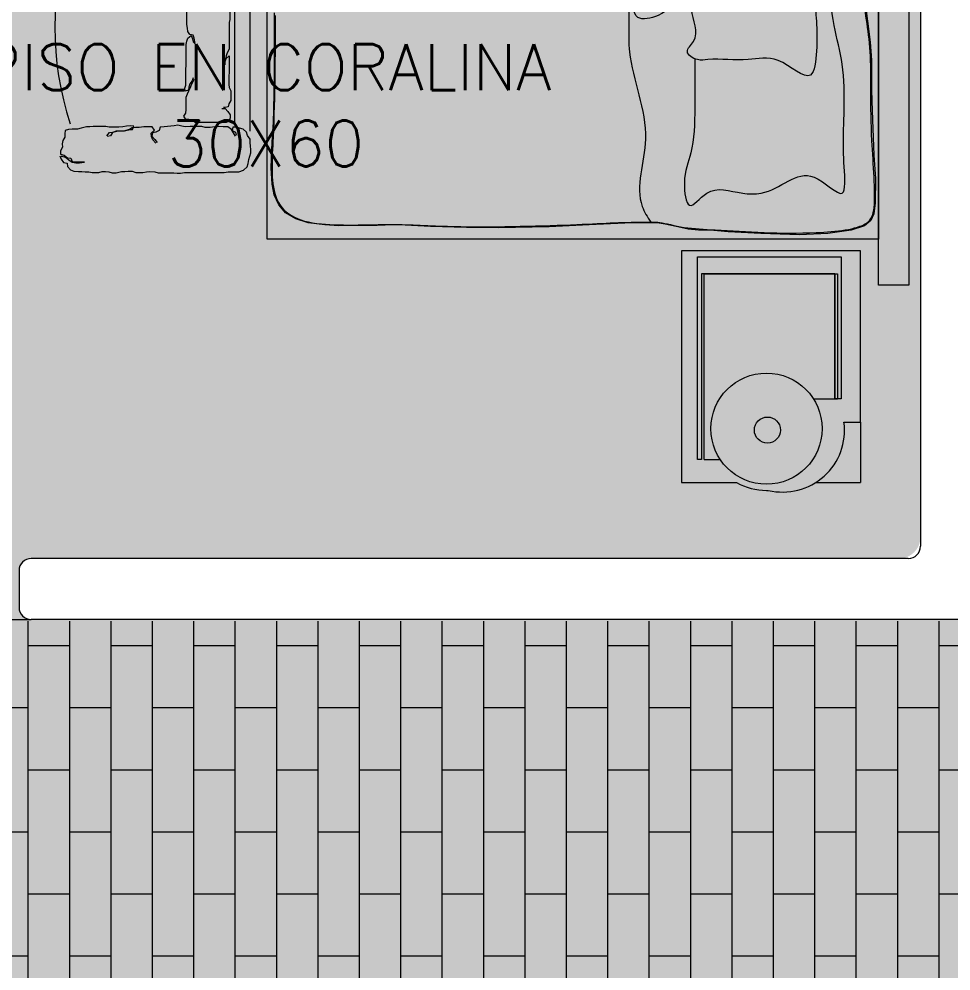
# Model space of a CAD drawing. Header units: metres. Extents: x 113 to 2416, y -346 to 476.
# Drawn here: x 137.817 to 140.867, y -150.258 to -147.143 of the extents above; entities that cross this region are included whole.
import ezdxf

# ---------------------------------------------------------------- set-up
doc = ezdxf.new("R2010")
doc.units = ezdxf.units.M
doc.linetypes.add('0', pattern=[0])
doc.layers.get('0').update_dxf_attribs({"color": 250, "linetype": '0', "lineweight": 20})
for name, color, linetype, lineweight in [('A-WALL', 250, 'Continuous', 20), ('baños', 140, 'Continuous', 0), ('MOBILIARIOS', 252, 'Continuous', 0), ('piso', 253, 'Continuous', 0), ('SE-3', 253, 'Continuous', 5), ('textos', 7, 'Continuous', 0)]:
    doc.layers.add(name, color=color, linetype=linetype, lineweight=lineweight)
doc.layers.add('hatch piso', color=253, linetype='Continuous', lineweight=0, transparency=0.7)
doc.styles.get("Standard").update_dxf_attribs({"font": 'arial.ttf', "height": 0.1875})

# ---------------------------------------------------------------- blocks, each defined once
blk = doc.blocks.new('PL BASE 1N NASAS 09')
at = {"layer": 'A-WALL'}
for p, q in [((-101.0310488992456, -35.48971880325286), (-101.0310488992456, -39.50971880325277)), ((-101.0710488992456, -39.54971880325277), (-103.9410489284456, -39.54971880325283)), ((-103.9810489284456, -39.58971880325283), (-103.9810489284456, -39.70971880325282)), ((-100.1210712337409, -39.7497188032527), (-103.9410489284456, -39.74971880325282))]:
    blk.add_line(p, q, dxfattribs=at)
for centre, start, end in [((-101.0710488992456, -39.50971880325277), 270.0000000000011, 0), ((-103.9410489284456, -39.58971880325283), 90.00000000000114, 180), ((-103.9410489284456, -39.70971880325282), 180, 270.0000000000017)]:
    blk.add_arc(centre, 0.04, start, end, dxfattribs=at)
at = {"layer": 'piso'}
blk.add_line((-104.9710489284453, -39.74971880325283), (-103.9410489284456, -39.74971880325282), dxfattribs=at)
blk = doc.blocks.new('A$Ca3ef8f56')
at = {"layer": 'MOBILIARIOS'}
for p, q in [((0.003195403097095095, 0.1527033372694859), (0.003195403097322469, 1.451924246139242)), ((0.05319540309727699, 0.1693901862818166), (0.05319540309727699, 1.42835933106835))]:
    blk.add_line(p, q, dxfattribs=at)
for points in [[(0.6248771440950236, 1.532406710350187), (0.6212087240223241, 1.543400731105066), (0.6126485956714873, 1.554394632366893), (0.6016430946962714, 1.555616243334953), (0.6004202880052958, 1.56661014459678), (0.5906373529634834, 1.577604165351659), (0.5796318519882675, 1.582490370245068), (0.5637348834920317, 1.583711861720076), (0.5527291417594711, 1.583711861720076), (0.5417234000269104, 1.584933472688135), (0.5307178990516945, 1.584933472688135), (0.5197121573189065, 1.586154964163143), (0.49770091461113, 1.586154964163143), (0.4866954136359141, 1.583711861720076), (0.4756896719031261, 1.583711861720076), (0.4646841709279101, 1.584933472688135), (0.4536784291953495, 1.587376575138478), (0.4402270740808376, 1.587376575138478), (0.4231072988938536, 1.583711861720076), (0.4121015571612929, 1.583711861720076), (0.401096056186077, 1.582490370245068), (0.3888675077625408, 1.582490370245068), (0.3766389593390045, 1.586154964163143), (0.3534049099402523, 1.586154964163143), (0.3411766022740608, 1.584933472688135), (0.3301708605415001, 1.583711861720076), (0.3142738920452643, 1.584933472688135), (0.3032681503127037, 1.587376575138478), (0.2519085839941795, 1.587376575138478), (0.2409030830189636, 1.588598066613486), (0.2298973412864029, 1.588598066613486), (0.2176687928628667, 1.586154964163143), (0.08682414330627353, 1.586154964163143), (0.07459559488273726, 1.584933472688135), (0.03913299706067619, 1.584933472688135), (0.02445883525518866, 1.578825656826666), (0.01223052758922449, 1.567831755564839), (0.008561866759180248, 1.55683773480996), (0.00611625337745636, 1.544622222580074), (0.003670399238160371, 1.533628321318247), (1.979165688226203e-06, 1.522634300563368), (1.979165688226203e-06, 1.511640399301541), (0.001224785856436483, 1.500646378546662), (0.002447592547412114, 1.488430866316776), (0.002447592547412114, 1.477436965054949), (0.01100748014090414, 1.465221452825062), (0.01467614097094838, 1.454227432070184), (0.02568188270350902, 1.444455022283364), (0.03668738367872493, 1.442011919840297), (0.04769312541151294, 1.438347325914947), (0.05869862638672885, 1.438347325914947), (0.06114423976845274, 1.449341227176774), (0.05013873879323683, 1.454227432070184), (0.04769312541151294, 1.463999841857003)], [(0.4707984451396783, 1.46644294430007), (0.4622383167888415, 1.455449043038243), (0.4512328158136256, 1.454227432070184), (0.4341127998690695, 1.450562838144833), (0.4231072988938536, 1.450562838144833), (0.4108787504703173, 1.449341227176774), (0.3998732494951014, 1.445676633258699), (0.3876447010715651, 1.445676633258699), (0.3827532335507726, 1.434682612496545), (0.3949817819743089, 1.433461121021537), (0.4072103303978452, 1.434682612496545), (0.4194386380638093, 1.437125714946887), (0.4316671864873456, 1.438347325914947), (0.4634613642371619, 1.438347325914947), (0.4744668652123778, 1.43590422347188), (0.5160437372464344, 1.43590422347188), (0.5270492382216503, 1.437125714946887), (0.5380549799542109, 1.437125714946887), (0.555174755141195, 1.442011919840297), (0.5674033035647312, 1.444455022283364), (0.5845230787517153, 1.444455022283364), (0.5967516271752515, 1.445676633258699), (0.6077573689080396, 1.449341227176774), (0.6089801755987878, 1.460335247931653), (0.6089801755987878, 1.47132914919348), (0.6150944498105559, 1.482323169948359), (0.6175400631922798, 1.493317071210186), (0.6163172565015316, 1.504311091965064), (0.6224315307132997, 1.515304993226891), (0.6224315307132997, 1.52629901398177), (0.6114257889805117, 1.529963607899845), (0.6004202880052958, 1.538514526211657), (0.5894145462727352, 1.539736017686664), (0.5845230787517153, 1.550730038441543), (0.5735175777764994, 1.55195152991655), (0.544169254165979, 1.55195152991655)], [(0.544169254165979, 1.554394632366893), (0.5612890293529631, 1.555616243334953), (0.5722947710855237, 1.555616243334953), (0.5845230787517153, 1.554394632366893), (0.5955288204845033, 1.545843833548133), (0.6065345622170639, 1.537292915243597), (0.6175400631922798, 1.534849812793254), (0.6212087240223241, 1.534849812793254)], [(0.05013873879323683, 1.467664555268129), (0.05625301300500496, 1.45667053451325), (0.06359009390752135, 1.445676633258699), (0.07581864233105762, 1.437125714946887), (0.09049280413631777, 1.437125714946887), (0.1063897726325536, 1.43590422347188), (0.1173952736077695, 1.437125714946887), (0.13329248286135, 1.439568817389954), (0.1491894513573584, 1.439568817389954), (0.1601949523325743, 1.43590422347188), (0.1981034042941587, 1.43590422347188), (0.2152231794811428, 1.437125714946887), (0.2262286804563587, 1.434682612496545), (0.238457228879895, 1.432239510053478), (0.2506857773034312, 1.433461121021537), (0.2616912782786471, 1.434682612496545), (0.2726970200112078, 1.43590422347188), (0.2837025209864237, 1.437125714946887), (0.2971538761009356, 1.438347325914947), (0.2995997302400042, 1.449341227176774), (0.3106052312152201, 1.454227432070184), (0.3216109729480081, 1.45667053451325), (0.324056586329732, 1.467664555268129), (0.3142738920452643, 1.478658456529956), (0.306936811142748, 1.488430866316776)], [(0.3106052312152201, 1.490873968759843), (0.3203881662570325, 1.479880067505292), (0.3252793930204803, 1.468886046743137), (0.3265021997114559, 1.457892145488586), (0.31549669873624, 1.448119735701766), (0.3228337796387564, 1.437125714946887), (0.3497364898675528, 1.437125714946887), (0.3656334583637886, 1.439568817389954), (0.3778620067873248, 1.439568817389954), (0.3888675077625408, 1.44079042836529), (0.3998732494951014, 1.448119735701766), (0.4133246046093859, 1.451784329619841), (0.4402270740808376, 1.451784329619841), (0.4524556225043739, 1.455449043038243), (0.4597927034071176, 1.46644294430007), (0.4695753976913579, 1.468886046743137)], [(0.09463840531969936, 1.37715253886563), (0.08440164263237193, 1.37715253886563), (0.07587112743811986, 1.387378437219013), (0.06734061224386778, 1.397604216072068), (0.06734061224386778, 1.407830114425451), (0.0707528664731285, 1.418055893285782), (0.08098962916045593, 1.42316878271231), (0.1821729610828129, 1.42316878271231), (0.1924097237703677, 1.414647260498896), (0.2026462457003504, 1.412943003851979), (0.2128830083876778, 1.412943003851979), (0.2197075168459719, 1.402717224998923), (0.2128830083876778, 1.392491326645541), (0.2111770016517198, 1.38056117164524), (0.2111770016517198, 1.339657817225088), (0.2077647474226865, 1.329432038364757), (0.2026462457003504, 1.319206140011374), (0.197527984735359, 1.308980361158319), (0.1941157305060983, 1.298754582297988), (0.188997469541107, 1.288528683944605), (0.1855852153120736, 1.281711418378109)], [(0.08440164263237193, 1.233990917884512), (0.08440164263237193, 1.223765019531129), (0.08098962916045593, 1.213539240670798), (0.0707528664731285, 1.205017718457384), (0.0707528664731285, 1.257851227877836), (0.0724588732090865, 1.271485639517778), (0.0724588732090865, 1.298754582297988), (0.0707528664731285, 1.308980361158319), (0.06563460550813716, 1.319206140011374), (0.06563460550813716, 1.351587972225389), (0.0724588732090865, 1.361813870578771), (0.07416512070216186, 1.372039649431827), (0.08440164263237193, 1.373744025571796), (0.08952014435470801, 1.373744025571796)], [(0.188997469541107, 1.276598528951581), (0.1924097237703677, 1.286824427304964), (0.1992342322284344, 1.297050206158019), (0.2026462457003504, 1.307276104511402), (0.2043524931936531, 1.317501883371733), (0.2145892558809805, 1.320910516158619), (0.2162952626169385, 1.310684617805236), (0.2128830083876778, 1.300458838944905), (0.2128830083876778, 1.247625329524453), (0.2111770016517198, 1.237399550671398), (0.2111770016517198, 1.167522996824118), (0.2094707541586445, 1.157297098470735), (0.2060584999293837, 1.147071319610404), (0.195821977999401, 1.13854979739699), (0.190703476277065, 1.148775576257322), (0.188997469541107, 1.159001474610704), (0.1821729610828129, 1.165818740177201)], [(0.09293239858374136, 0.9902751674962929), (0.08781389686140528, 1.000501065849676), (0.07757737493142258, 1.003909698636562), (0.0707528664731285, 1.014135477489617), (0.0707528664731285, 1.024361256349948), (0.06904661897982578, 1.034587154703331), (0.06904661897982578, 1.085716287983814), (0.0707528664731285, 1.095942186337197), (0.0707528664731285, 1.182861784604029), (0.07757737493142258, 1.194791820104001), (0.08098962916045593, 1.205017718457384), (0.08269563589641393, 1.215243497317715), (0.08610789012544728, 1.227173652318015), (0.08610789012544728, 1.228878028457984)], [(0.1821729610828129, 1.164114364037232), (0.1855852153120736, 1.147071319610404), (0.188997469541107, 1.136845540757349), (0.1992342322284344, 1.13514116461738), (0.2060584999293837, 1.124915385757049), (0.2077647474226865, 1.114689487403666), (0.2094707541586445, 1.102759332410642), (0.2094707541586445, 1.049925942483242), (0.2077647474226865, 1.039700044129859), (0.2094707541586445, 1.029474265276804), (0.2094707541586445, 1.005613955276203), (0.2077647474226865, 0.9953880569228204), (0.2043524931936531, 0.9851622780697653), (0.2043524931936531, 0.9749364992094343), (0.1941157305060983, 0.9698234902898548), (0.1838789678187709, 0.9698234902898548), (0.1821729610828129, 0.9664148575029685), (0.2026462457003504, 0.9664148575029685), (0.2111770016517198, 0.9561890786426375), (0.2111770016517198, 0.8965384231560165), (0.2128830083876778, 0.8863125248026336), (0.2145892558809805, 0.8760867459423025), (0.2128830083876778, 0.9658608475874644), (0.2111770016517198, 0.9556350687344093), (0.2111770016517198, 0.9351833915206953), (0.2060584999293837, 0.9249574931673124), (0.195821977999401, 0.9147317143142573), (0.1872912220478042, 0.9079144487404847)], [(0.09463840531969936, 0.8760867459423025), (0.08610789012544728, 0.9658608475874644), (0.08098962916045593, 0.9556350687344093), (0.07928338166715321, 0.9454091703810263), (0.06904661897982578, 0.9402962809544988), (0.06734061224386778, 0.9505221793078817), (0.06904661897982578, 0.9607479581609368), (0.0707528664731285, 0.8726781131626922), (0.0707528664731285, 0.8829038920157473), (0.06904661897982578, 0.8965384231560165), (0.06734061224386778, 0.9084685781490407), (0.06734061224386778, 0.9493718130761408), (0.0707528664731285, 0.961301968076441), (0.0707528664731285, 0.981753645282879), (0.06904661897982578, 0.991979543636262), (0.07416512070216186, 1.002205322496593), (0.08440164263237193, 1.000501065849676), (0.08781389686140528, 0.9902751674962929), (0.08952014435470801, 0.9868665347166825)], [(0.2111770016517198, 0.8448551604669774), (0.2111770016517198, 0.8346293816066463), (0.2043524931936531, 0.8244034832532634), (0.1941157305060983, 0.8158819610471255), (0.08269563589641393, 0.8158819610471255), (0.07587112743811986, 0.8295163726870669), (0.06734061224386778, 0.8397422710404499), (0.06563460550813716, 0.8499680498935049), (0.06563460550813716, 0.8601939482468879), (0.06734061224386778, 0.8704197271072189), (0.06734061224386778, 0.8806456254606019), (0.0707528664731285, 0.890871404313657), (0.0724588732090865, 0.9079144487404847), (0.06904661897982578, 0.9181403470938676), (0.06904661897982578, 0.9385920243075816), (0.08098962916045593, 0.9402962809544988), (0.08269563589641393, 0.9590437015140196), (0.08952014435470801, 0.8692694803758059), (0.09975690704203544, 0.8709737370154471), (0.09805065954873271, 0.8743823698023334)], [(0.1872912220478042, 0.9028015593139571), (0.195821977999401, 0.9130274576673401), (0.2060584999293837, 0.9147317143142573), (0.2111770016517198, 0.9045058159608743), (0.2111770016517198, 0.851672426033474), (0.2094707541586445, 0.8414465276800911), (0.2060584999293837, 0.831220748827036), (0.195821977999401, 0.8244034832532634)], [(0.09463840531969936, 0.7399965342920041), (0.08440164263237193, 0.7399965342920041), (0.07587112743811986, 0.750222432645387), (0.06734061224386778, 0.7604482115057181), (0.06734061224386778, 0.770674109859101), (0.0707528664731285, 0.7808998887194321), (0.08098962916045593, 0.7860127781459596), (0.1821729610828129, 0.7860127781459596), (0.1924097237703677, 0.7774912559325458), (0.2026462457003504, 0.7757869992856286), (0.2128830083876778, 0.7757869992856286), (0.2197075168459719, 0.7655612204325735), (0.2128830083876778, 0.7553353220791905), (0.2111770016517198, 0.7434051670788904), (0.2111770016517198, 0.7025018126587383), (0.2077647474226865, 0.6922760337984073), (0.2026462457003504, 0.6820501354450244), (0.197527984735359, 0.6718243565919693), (0.1941157305060983, 0.6615985777316382), (0.188997469541107, 0.6513726793782553), (0.1855852153120736, 0.6445554138117586)], [(0.08440164263237193, 0.5968349133181619), (0.08440164263237193, 0.5866090149647789), (0.08098962916045593, 0.5763832361044479), (0.0707528664731285, 0.567861713891034), (0.0707528664731285, 0.6206952233114862), (0.0724588732090865, 0.6343296349514276), (0.0724588732090865, 0.6615985777316382), (0.0707528664731285, 0.6718243565919693), (0.06563460550813716, 0.6820501354450244), (0.06563460550813716, 0.7144319676590385), (0.0724588732090865, 0.7246578660124214), (0.07416512070216186, 0.7348836448654765), (0.08440164263237193, 0.7365880210054456), (0.08952014435470801, 0.7365880210054456)], [(0.09293239858374136, 0.4531191629284876), (0.08781389686140528, 0.4633450612818706), (0.07757737493142258, 0.4667536940687569), (0.0707528664731285, 0.4769794729290879), (0.0707528664731285, 0.487205251782143), (0.06904661897982578, 0.497431150135526), (0.06904661897982578, 0.548560283416009), (0.0707528664731285, 0.558786181769392), (0.0707528664731285, 0.6457057800362236), (0.07757737493142258, 0.6576358155434718), (0.08098962916045593, 0.567861713891034), (0.08269563589641393, 0.5780874927513651), (0.08610789012544728, 0.5900176477516652), (0.08610789012544728, 0.5917220238916343)], [(0.188997469541107, 0.6394425243852311), (0.1924097237703677, 0.649668422738614), (0.1992342322284344, 0.6598942015916691), (0.2026462457003504, 0.6701200999450521), (0.2043524931936531, 0.6803458788053831), (0.2145892558809805, 0.6837545115849935), (0.2162952626169385, 0.6735286132316105), (0.2128830083876778, 0.6633028343785554), (0.2128830083876778, 0.6104693249581032), (0.2111770016517198, 0.6002435461050482), (0.2111770016517198, 0.6303669922563131), (0.2094707541586445, 0.6201410939029302), (0.2060584999293837, 0.6099153150498751), (0.195821977999401, 0.6013937928364612), (0.190703476277065, 0.6116195716895163), (0.188997469541107, 0.6218454700428993), (0.1821729610828129, 0.6286627356166719)], [(0.1821729610828129, 0.6269583594694268), (0.1855852153120736, 0.6099153150498751), (0.188997469541107, 0.599689536189544), (0.1992342322284344, 0.5979851600495749), (0.2060584999293837, 0.5877593811892439), (0.2077647474226865, 0.5775334828358609), (0.2094707541586445, 0.5656033278428367), (0.2094707541586445, 0.5127699379154365), (0.2077647474226865, 0.5025440395620535), (0.2094707541586445, 0.4923182607089984), (0.2094707541586445, 0.4684579507156741), (0.2077647474226865, 0.4582320523622911), (0.2043524931936531, 0.4480062735019601), (0.2043524931936531, 0.437780494648905), (0.1941157305060983, 0.4326674857220496), (0.1838789678187709, 0.4326674857220496), (0.1821729610828129, 0.4292588529351633), (0.2026462457003504, 0.4292588529351633), (0.2111770016517198, 0.4190330740821082), (0.2111770016517198, 0.3593824185882113), (0.2128830083876778, 0.3491565202348283), (0.2145892558809805, 0.3389307413744973), (0.2128830083876778, 0.3287048430211144), (0.2111770016517198, 0.3184790641680593), (0.2111770016517198, 0.2980273869543453), (0.2060584999293837, 0.2878014886009623), (0.195821977999401, 0.2775757097479072), (0.1872912220478042, 0.2707584441741346)], [(0.09463840531969936, 0.3389307413744973), (0.08610789012544728, 0.3287048430211144), (0.08098962916045593, 0.3184790641680593), (0.07928338166715321, 0.3082531658146763), (0.06904661897982578, 0.3031402763808728), (0.06734061224386778, 0.3133661747415317), (0.06904661897982578, 0.3235919535945868), (0.0707528664731285, 0.335522108594887), (0.0707528664731285, 0.345747887447942), (0.06904661897982578, 0.3593824185882113), (0.06734061224386778, 0.3713125735885114), (0.06734061224386778, 0.4122158085083356), (0.0707528664731285, 0.4241459635086358), (0.0707528664731285, 0.4445976407150738), (0.06904661897982578, 0.4548235390684567), (0.07416512070216186, 0.4650493179287878), (0.08440164263237193, 0.4633450612818706), (0.08781389686140528, 0.4531191629284876), (0.08952014435470801, 0.4497105301488773)], [(0.2111770016517198, 0.1925851407140726), (0.2111770016517198, 0.1823593618537416), (0.2043524931936531, 0.1721334635003586), (0.1941157305060983, 0.1636119412869448), (0.08269563589641393, 0.1636119412869448), (0.07587112743811986, 0.1772463529341621), (0.06734061224386778, 0.1874722512875451), (0.06563460550813716, 0.1976980301406002), (0.06563460550813716, 0.2230379436805379), (0.06734061224386778, 0.2332637225408689), (0.06734061224386778, 0.2434896208942519), (0.0707528664731285, 0.2537153997473069), (0.0724588732090865, 0.2707584441741346), (0.06904661897982578, 0.2809843425275176), (0.06904661897982578, 0.3014360197412316), (0.08098962916045593, 0.3031402763808728), (0.08269563589641393, 0.3218876969476696), (0.08952014435470801, 0.3321134758080007), (0.09975690704203544, 0.3338177324549179), (0.09805065954873271, 0.3372263652345282)], [(0.1872912220478042, 0.2656455547476071), (0.195821977999401, 0.27587145310099), (0.2060584999293837, 0.2775757097479072), (0.2111770016517198, 0.2673498113945243), (0.2111770016517198, 0.1994024062805693), (0.2094707541586445, 0.1891765079271863), (0.2060584999293837, 0.1789507290741312), (0.195821977999401, 0.1721334635003586)], [(0.05013873879323683, 0.1209347833646461), (0.05625301300500496, 0.131928804119525), (0.06359009390752135, 0.142922705374076), (0.07581864233105762, 0.151473623685888), (0.09049280413631777, 0.151473623685888), (0.1063897726325536, 0.1526951151608955), (0.1173952736077695, 0.151473623685888), (0.13329248286135, 0.1490305212428211), (0.1491894513573584, 0.1490305212428211), (0.1601949523325743, 0.1526951151608955), (0.1981034042941587, 0.1526951151608955), (0.2152231794811428, 0.151473623685888), (0.2262286804563587, 0.1539167261362309), (0.238457228879895, 0.1563598285792978), (0.2506857773034312, 0.1551382176112384), (0.2616912782786471, 0.1539167261362309), (0.2726970200112078, 0.1526951151608955), (0.2837025209864237, 0.151473623685888), (0.2971538761009356, 0.1502520127178286), (0.2995997302400042, 0.1392581114560016), (0.3106052312152201, 0.1343719065625919), (0.3216109729480081, 0.131928804119525), (0.324056586329732, 0.1209347833646461), (0.3142738920452643, 0.1099408821028192), (0.306936811142748, 0.1001684723159997)], [(0.6248771440950236, 0.05619262828258798), (0.6212087240223241, 0.0451986075277091), (0.6126485956714873, 0.03420470626588212), (0.6016430946962714, 0.03298309529782273), (0.6004202880052958, 0.02198919403599575), (0.5906373529634834, 0.01099517328111688), (0.5796318519882675, 0.006108968387707137), (0.5637348834920317, 0.00488747691269964), (0.5527291417594711, 0.00488747691269964), (0.5417234000269104, 0.003665865944640245), (0.5307178990516945, 0.003665865944640245), (0.5197121573189065, 0.002444374469632749), (0.49770091461113, 0.002444374469632749), (0.4866954136359141, 0.00488747691269964), (0.4756896719031261, 0.00488747691269964), (0.4646841709279101, 0.003665865944640245), (0.4536784291953495, 0.001222763494297396), (0.4402270740808376, 0.001222763494297396), (0.4231072988938536, 0.00488747691269964), (0.4121015571612929, 0.00488747691269964), (0.401096056186077, 0.006108968387707137), (0.3888675077625408, 0.006108968387707137), (0.3766389593390045, 0.002444374469632749), (0.3534049099402523, 0.002444374469632749), (0.3411766022740608, 0.003665865944640245), (0.3301708605415001, 0.00488747691269964), (0.3142738920452643, 0.003665865944640245), (0.3032681503127037, 0.001222763494297396), (0.2519085839941795, 0.001222763494297396), (0.2409030830189636, 1.272019289899617e-06), (0.2298973412864029, 1.272019289899617e-06), (0.2176687928628667, 0.002444374469632749), (0.08682414330627353, 0.002444374469632749), (0.07459559488273726, 0.003665865944640245), (0.03913299706067619, 0.003665865944640245), (0.02445883525518866, 0.00977368180610938), (0.01223052758922449, 0.02076758306793636), (0.008561866759180248, 0.03176160382281523), (0.00611625337745636, 0.0439771160527016), (0.003670399238160371, 0.05497101731452858), (1.979165688226203e-06, 0.06596503806940746), (1.979165688226203e-06, 0.07695893933123443), (0.001224785856436483, 0.08795296008611331), (0.002447592547412114, 0.1001684723159997), (0.002447592547412114, 0.1111623735778267), (0.01100748014090414, 0.123377885807713), (0.01467614097094838, 0.1343719065625919), (0.02568188270350902, 0.1441443163494114), (0.03668738367872493, 0.1465874187924783), (0.04769312541151294, 0.1502520127178286), (0.05869862638672885, 0.1502520127178286), (0.06114423976845274, 0.1392581114560016), (0.05013873879323683, 0.1343719065625919), (0.04769312541151294, 0.1245994967757724)], [(0.3106052312152201, 0.09772536987293279), (0.3203881662570325, 0.1087192711274838), (0.3252793930204803, 0.1197132918896386), (0.3265021997114559, 0.1307071931441897), (0.31549669873624, 0.1404796029310091), (0.3228337796387564, 0.151473623685888), (0.3497364898675528, 0.151473623685888), (0.3656334583637886, 0.1490305212428211), (0.3778620067873248, 0.1490305212428211), (0.3888675077625408, 0.1478089102674858), (0.3998732494951014, 0.1404796029310091), (0.4133246046093859, 0.1368150090129348), (0.4402270740808376, 0.1368150090129348), (0.4524556225043739, 0.1331502955945325), (0.4597927034071176, 0.1221563943327055), (0.4695753976913579, 0.1197132918896386)], [(0.4707984451396783, 0.1221563943327055), (0.4622383167888415, 0.1331502955945325), (0.4512328158136256, 0.1343719065625919), (0.4341127998690695, 0.1380365004879422), (0.4231072988938536, 0.1380365004879422), (0.4108787504703173, 0.1392581114560016), (0.3998732494951014, 0.142922705374076), (0.3876447010715651, 0.142922705374076), (0.3827532335507726, 0.1539167261362309), (0.3949817819743089, 0.1551382176112384), (0.4072103303978452, 0.1539167261362309), (0.4194386380638093, 0.151473623685888), (0.4316671864873456, 0.1502520127178286), (0.4634613642371619, 0.1502520127178286), (0.4744668652123778, 0.1526951151608955), (0.5160437372464344, 0.1526951151608955), (0.5270492382216503, 0.151473623685888), (0.5380549799542109, 0.151473623685888), (0.555174755141195, 0.1465874187924783), (0.5674033035647312, 0.1441443163494114), (0.5845230787517153, 0.1441443163494114), (0.5967516271752515, 0.142922705374076), (0.6077573689080396, 0.1392581114560016), (0.6089801755987878, 0.1282640907011228), (0.6089801755987878, 0.1172701894392958), (0.6150944498105559, 0.1062761686844169), (0.6175400631922798, 0.09528226742258994), (0.6163172565015316, 0.08428824666771106), (0.6224315307132997, 0.07329434540588409), (0.6224315307132997, 0.06230032465100521), (0.6114257889805117, 0.05863573073293082), (0.6004202880052958, 0.05008481242111884), (0.5894145462727352, 0.04886332094611134), (0.5845230787517153, 0.03786930019123247), (0.5735175777764994, 0.03664780871622497), (0.544169254165979, 0.03664780871622497)], [(0.544169254165979, 0.03420470626588212), (0.5612890293529631, 0.03298309529782273), (0.5722947710855237, 0.03298309529782273), (0.5845230787517153, 0.03420470626588212), (0.5955288204845033, 0.04275550508464221), (0.6065345622170639, 0.05130642338917824), (0.6175400631922798, 0.05374952583952108), (0.6212087240223241, 0.05374952583952108)]]:
    blk.add_lwpolyline(points, dxfattribs=at)
for centre in [(-0.3845845623553146, 1.110699940625636), (-0.3845845623553146, 0.4778993980071391)]:
    blk.add_arc(centre, 1.026091316848396, 342.0398837505684, 17.96011624943164, dxfattribs=at)
blk = doc.blocks.new('A$C11dadbfd')
at = {"layer": 'MOBILIARIOS'}
for p in [(1.941715783839186, 0.2292046298649097), (1.795068755989291, 0.03113368637747271)]:
    blk.add_line(p, (1.941715783839186, 0.03113368637747271), dxfattribs=at)
for points in [[(2.099997163476246, 0.6773800744260257), (1.999997163476223, 0.6773800744260257), (1.999997163476223, 2.97738007442598), (2.099997163476246, 2.97738007442598)], [(1.999997163476223, 0.8273800744260029), (-2.836523776750255e-06, 0.8273800744260029), (-2.836523776750255e-06, 2.827380074426003), (1.999997163476223, 2.827380074426003)], [(1.857518700393598, 0.3042046298649552), (1.857518700393598, 0.7142761505920703), (1.421154523509017, 0.7142761505920703), (1.421154523509017, 0.1061336863775182), (1.407518700393553, 0.1061336863775182), (1.407518700393553, 0.7699495075906384), (1.857518700393598, 0.7699495075906384), (1.878514117775808, 0.7699495075906384), (1.878514117775808, 0.3053745588497918), (1.857518700393598, 0.3053745588497918), (1.857518700393598, 0.7142761505920703)]]:
    blk.add_lwpolyline(points, close=True, dxfattribs=at)
for points in [[(1.953073848372469, 1.628994598236829), (1.964468197252472, 1.540610002599919), (1.973030473688993, 1.472763258621796), (1.977778260207458, 1.413840194863042), (1.977778260207458, 1.317851043341363), (1.978728495040627, 1.279838059396695), (1.980627270883701, 1.218064511616035), (1.985375057401313, 1.103068868122023), (1.991071384930592, 1.026089473731531), (1.989087917925758, 0.9459428748728556), (1.985290366240463, 0.9107803749500931), (1.975794793203477, 0.8889233989550576), (1.954904871286544, 0.8708638031644682), (1.911226251610287, 0.8566113830542008), (1.834860231207472, 0.8461498128289691), (1.741804970503381, 0.842349167466466), (1.61527976274067, 0.8461498128289691), (1.508931377313502, 0.8518540460324857), (1.461160480709509, 0.8556971384651888), (1.410835298671714, 0.8575974611464403), (1.377600793042348, 0.860447945168346), (1.337721418874651, 0.8690026623937115), (1.302588137402267, 0.8766039531187744), (1.276000194134497, 0.8813580249816368), (1.170021062172339, 0.8794772932560591), (1.053939968455666, 0.874690569800407), (0.9229041094270087, 0.8680394404159983), (0.7571719753191815, 0.8642257344163227), (0.651963532926743, 0.8656362832107334), (0.6118402482138094, 0.8673080447449593), (0.5341022309941081, 0.8689830714380378), (0.4509846311906358, 0.8731755359107751), (0.4116980951541223, 0.8740114166778881), (0.35987387955646, 0.8723396551436622), (0.3113915771949678, 0.8723396551436622), (0.2344903086517434, 0.8715037743765492), (0.1880558385769291, 0.8741061062956987), (0.1337230707730441, 0.8816355635174205), (0.09359978606016739, 0.8941835705007293), (0.05932866061277764, 0.9134251539394995), (0.03759521472659344, 0.9401994597588441), (0.02254898295927887, 0.9728249309471835), (0.01586176884040924, 1.007128693989159), (0.0133549104574513, 1.060670775309291), (0.01502671398714028, 1.120070552316974), (0.01753357237015507, 1.164411414881215), (0.02006075663217644, 1.209911408978201), (0.02173256016186542, 1.253416390775328), (0.02256930883834229, 1.304447564635268), (0.02340436369161125, 1.354646122887857), (0.02424111236803128, 1.480139253358686), (0.02340436369161125, 1.567981832561088)], [(1.430351606954559, 0.1061336863775182), (1.430351606954559, 0.7142761505920703), (1.86671578383914, 0.7142761505920703), (1.86671578383914, 0.3042046298649552), (1.788069889365602, 0.3042046298649552)], [(1.430351606954559, 0.1061336863775182), (1.482895161278407, 0.1061336863775182)]]:
    blk.add_lwpolyline(points, dxfattribs=at)
blk.add_lwpolyline([(1.387518700393571, 0.7899495075906202), (1.387518700393571, 0.7892761505921158), (1.355351606954514, 0.7892761505921158), (1.355351606954514, 0.03113368637747271), (1.535698410706686, 0.03113368637747271, 0.1276948140736062), (1.633929370918509, 0.005630666614990787, 0.007082882577145533), (1.639649538095796, 0.005711701225266097, 0.5284901441234436), (1.887423814056888, 0.2292046298649097), (1.941715783839186, 0.2292046298649097), (1.941715783839186, 0.7892761505921158), (1.898514117776699, 0.7892761505921158), (1.898514117776699, 0.7899495075906202), (1.857518700393598, 0.7899495075906202)], format="xyb", close=True, dxfattribs=at)
for centre, radius in [((1.633929370918509, 0.2075621566319228), 0.1819314900169047), ((1.636906070269674, 0.2029122475233294), 0.04266141194329975)]:
    blk.add_circle(centre, radius, dxfattribs=at)
for points, knots in [([(1.253640163181103, 0.883693156428933), (1.253640163181103, 0.883693156428933), (1.253640163181103, 0.883693156428933), (1.253640163181103, 0.883693156428933), (1.255292441273582, 0.8836426464939677), (1.290157709867799, 0.883693156428933), (1.360064916955764, 0.8632530049433171), (1.531890758437726, 0.8551336351111445), (1.739022495886161, 0.8393893153400995), (1.969695528887542, 0.8632530049433171), (1.995420780713403, 0.9487250421645967), (1.969695528887542, 1.198694391826905), (1.98237402727932, 1.469848124693158), (1.929404998116183, 1.658882210397053), (1.969695528887542, 2.080398208376039), (1.951172079108233, 2.442029060072912), (1.984629542241407, 2.716535237156734), (1.969695528887542, 2.815187114787079), (1.577289132383441, 2.815187114787079), (1.390955991057751, 2.815187114787079), (1.249116012711681, 2.795357950411017), (1.235830649059608, 2.795357950411017), (1.220325182066915, 2.783502281326719), (1.150018481913435, 2.815187114787079), (1.085336435293698, 2.815187114787079), (0.9644086927762032, 2.815187114787079)], [2.895365809452833, 2.895365809452833, 2.895365809452833, 2.895365809452833, 2.896475167567581, 3.053535054920034, 3.138588007445891, 3.190251896581996, 3.293580315935915, 3.39368315210294, 3.686394424775318, 3.848283039240519, 3.942303397465387, 4.166996252122638, 4.499824392756644, 4.847406500465407, 5.433591404991118, 5.797125941466142, 6.09361335658, 6.186669111660371, 6.495546014505356, 6.666012804721912, 6.82845160720905, 7.05997283894692, 7.190876788833408, 7.299821814080406, 7.383927788051401, 7.383927788051401, 7.383927788051401, 7.383927788051401]), ([(1.508610507105345, 2.164281968990565), (1.49358591753969, 2.165216816382497), (1.399670987910213, 2.197265118347218), (1.3383193727189, 2.152145356378185), (1.181983305354947, 2.223481264552959), (1.222732470053529, 2.090495579435242), (1.157345452195727, 1.997889690319596), (1.270969442977389, 1.88181320247395), (1.171686559516274, 1.75689405359924), (1.210580182549052, 1.666010581761157), (1.185278170095728, 1.536264946083008), (1.298756357483967, 1.557914885788193), (1.375060217970372, 1.64598585988017), (1.48945923480926, 1.587114900089091), (1.648140056428304, 1.566481337227856), (1.580890376932075, 1.753339563600264), (1.588954963349693, 1.878084664736946), (1.532088982336461, 2.044166183432424), (1.616361854667161, 2.103388232082636), (1.648338193724499, 2.219729086822724), (1.571077822910183, 2.205680772645223), (1.508610507105345, 2.164281968990565)], [0.4832047920739609, 0.4832047920739609, 0.4832047920739609, 0.4832047920739609, 0.5336398764082951, 0.6861046842412798, 0.7909799753117924, 0.874215497115337, 0.9939508094445129, 1.121456416955103, 1.272937706585586, 1.391057637304999, 1.496020888319344, 1.565669635593288, 1.671480889586271, 1.841411079301668, 1.9315036318519, 2.070401640548217, 2.301906214988071, 2.4275258580699, 2.537166850271705, 2.607901283405144, 2.719001318742484, 2.719001318742484, 2.719001318742484, 2.719001318742484]), ([(1.553004334910781, 2.018929853231498), (1.573884525439894, 2.007557291378419), (1.609497936428625, 1.991333728777875), (1.67903838781632, 1.98696410118032), (1.714053325663997, 2.034928386385104), (1.811811018132175, 2.099287673959452), (1.773952114652047, 1.885822623515651), (1.785313226831192, 1.76740584595268), (1.788993118306109, 1.608650577193941), (1.804585542061432, 1.497530916335108), (1.786082258094609, 1.319560863101799), (1.673103190076347, 1.437027053678719), (1.564388661768533, 1.405725454124195), (1.472773891458132, 1.421307572140279), (1.406573051317991, 1.409753548506217), (1.359952969785866, 1.440050754865638), (1.422935382021365, 1.492575464369622), (1.38514822026707, 1.5574686828528), (1.386651723714238, 1.605047416856905), (1.387444341859236, 1.617499372761245)], [0.03257075630309283, 0.03257075630309283, 0.03257075630309283, 0.03257075630309283, 0.1077118399227512, 0.1562235940320643, 0.2352256756454843, 0.2911109532155585, 0.4512467839026335, 0.6177178275097226, 0.7704724982928759, 0.9578802825575795, 1.03696153188833, 1.155398007915017, 1.259300500941925, 1.397904807600561, 1.433880680091341, 1.478270770875345, 1.518706179620231, 1.629902617564384, 1.669516255980007, 1.669516255980007, 1.669516255980007, 1.669516255980007]), ([(1.201267464208911, 1.95976126471345), (1.18637009103378, 1.880449874389342), (1.147046661949844, 1.769044251286743), (1.192377151538267, 1.593059901709864), (1.16569778376487, 1.411378348656399), (1.275180978690855, 1.179544910256311), (1.195441767034936, 0.979971910034692), (1.243926126752115, 0.9002960708637602), (1.255292441271877, 0.883693156428933)], [0.7807458308121562, 0.7807458308121562, 0.7807458308121562, 0.7807458308121562, 1.0310466892413, 1.138144098751868, 1.338216485598598, 1.63878884509558, 1.870510250235058, 1.932727194499606, 1.932727194499606, 1.932727194499606, 1.932727194499606]), ([(1.399433340452902, 1.415086360141288), (1.399731439066159, 1.367402049274574), (1.400328860921661, 1.256610241168289), (1.396280103865763, 1.117080826623067), (1.357094149424938, 1.034112266239447), (1.374765510179259, 0.904231695057149), (1.447878194267219, 1.010835995443813), (1.528251674733099, 0.9774749129923634), (1.666201453566373, 0.9712977382025656), (1.760118680023425, 1.092837424872016), (1.89865133537478, 0.9321529552028665), (1.881759813041072, 1.122180322998929), (1.88950917516047, 1.233468554265528), (1.888230208184723, 1.395648929141089), (1.850140203448348, 1.534146098392682), (1.833984765475236, 1.67021949948753), (1.914438366450554, 1.814435210419845), (1.818890718125886, 1.804392955796459), (1.784252134467692, 1.801319723813549), (1.781772423472262, 1.801103026886267)], [0, 0, 0, 0, 0.1525986715150793, 0.3058242391128123, 0.4134979338673906, 0.4901113596505404, 0.5709496036131511, 0.6956934090983465, 0.7510841480168508, 0.9330091746938525, 1.044779701799547, 1.135217333732861, 1.336369307569065, 1.489125266278924, 1.623797865735793, 1.783332723296877, 1.909904470840052, 2.000263635852266, 2.00733300325449, 2.00733300325449, 2.00733300325449, 2.00733300325449]), ([(0.02559507883836432, 1.559161961379914), (0.02559507883921697, 1.427246228647675), (0.02559507883921697, 1.231576439305343), (0.004826260573111085, 0.9350177835116824), (0.1359855481138084, 0.8632530049433171), (0.4133625641524077, 0.8809590029316041), (0.6394912489584499, 0.8632530049433171), (1.064555520927343, 0.8758908829072993), (1.161337042606476, 0.883693156428933), (1.253664805234962, 0.883693156428933)], [0, 0, 0, 0, 0.4182947798107781, 0.6340900995773628, 0.8776607844884763, 1.085184436150009, 1.239381938576903, 1.462689229624507, 1.680419468665177, 1.680419468665177, 1.680419468665177, 1.680419468665177])]:
    blk.add_open_spline(points, degree=3, knots=knots, dxfattribs=at)
blk = doc.blocks.new('PL MUEBLES 1N NASAS 09')
at = {"layer": 'hatch piso'}
h = blk.add_hatch(dxfattribs=at)
h.set_pattern_fill('AR-BRSTD', color=256, scale=0.002, angle=-90.00000000000001)
h.set_pattern_definition([(270, (-8.745879547549919, 232.0100725299206), (0.1354836, -2.178742458197296e-17), []), (0, (-8.745879547549919, 232.0100725299206), (0.1354836, 0.2032), [0.1354836, -0.1354836])])
edge = h.paths.add_edge_path()
edge.add_line((62.33047333544064, 47.14807486002906), (63.23047333544037, 47.14807486002911))
edge.add_line((63.23047333544037, 47.14807486002911), (63.23047333544059, 48.44807486002907))
edge.add_line((63.23047333544059, 48.44807486002907), (56.53309564073618, 48.44807486002884))
edge.add_line((56.53309564073618, 48.44807486002884), (56.53309564073629, 48.27307486002911))
edge.add_line((56.53309564073629, 48.27307486002911), (56.38309564073631, 48.27307486002911))
edge.add_line((56.38309564073631, 48.27307486002911), (56.38309564073633, 48.45357486002917))
edge.add_line((56.38309564073633, 48.45357486002917), (54.58787718628311, 48.45357486002946))
edge.add_line((54.58787718628311, 48.45357486002946), (54.58787718628315, 46.94807486002907))
edge.add_line((54.58787718628315, 46.94807486002907), (55.82569395206997, 46.94807486002912))
edge.add_arc((55.87547333544112, 46.99728881121364), 0.07000000000002685, 180.0000000000116, 224.6727403341577, ccw=False)
edge.add_line((55.80547333544109, 46.99728881121362), (55.80547333544109, 47.10728881121358))
edge.add_arc((55.8754733354411, 47.10728881121359), 0.07000000000000739, 90.00000000001171, 180.0000000000116, ccw=False)
edge.add_line((55.87547333544109, 47.1772888112136), (55.9854733354411, 47.1772888112136))
edge.add_arc((55.98547333544109, 47.10728881121359), 0.07000000000000739, -1.1709744285326451e-11, 89.9999999999884, ccw=False)
edge.add_line((56.05547333544109, 47.10728881121358), (56.05547333544109, 46.99728881121362))
edge.add_arc((55.98547333544108, 46.9972888112136), 0.0700000000000145, -44.67274033409598, 1.750777300912887e-11, ccw=False)
edge.add_line((56.03525271881227, 46.94807486002915), (59.0256939700979, 46.94807486002929))
edge.add_arc((59.07547333674199, 46.99728882813308), 0.07000000000004498, 179.9999999999884, 224.6727598081308, ccw=False)
edge.add_line((59.00547333674194, 46.99728882813309), (59.00547333674194, 47.10728882813305))
edge.add_arc((59.07547333674194, 47.10728882813305), 0.06999999999999318, 90, 180, ccw=False)
edge.add_line((59.07547333674194, 47.17728882813304), (59.18547333674195, 47.17728882813304))
edge.add_arc((59.18547333674195, 47.10728882813305), 0.06999999999999318, 0, 90, ccw=False)
edge.add_line((59.25547333674194, 47.10728882813305), (59.25547333674194, 46.99728882813309))
edge.add_arc((59.18547333674189, 46.99728882813309), 0.07000000000005002, -90, 0, ccw=False)
edge.add_line((59.18547333674189, 46.92728882813304), (59.07547333674199, 46.92728882813304))
edge.add_arc((59.07547333674199, 46.99728882813307), 0.0700000000000287, 229.9947977251994, 270, ccw=False)
edge.add_line((59.03047333544123, 46.94366980275089), (59.03047333544112, 44.97199442516524))
edge.add_arc((59.07547333674192, 44.91837539978317), 0.0699999999999629, 89.9999999999884, 130.0052022748909, ccw=False)
edge.add_line((59.07547333674194, 44.98837539978314), (59.18547333674195, 44.98837539978314))
edge.add_arc((59.18547333674195, 44.91837539978314), 0.06999999999999318, 0, 90, ccw=False)
edge.add_line((59.25547333674194, 44.91837539978314), (59.25547333674194, 44.80837539978319))
edge.add_arc((59.18547333674189, 44.80837539978319), 0.07000000000005002, -90, 0, ccw=False)
edge.add_line((59.18547333674189, 44.73837539978314), (59.07547333674199, 44.73837539978314))
edge.add_arc((59.07547333674198, 44.80837539978323), 0.07000000000009265, 229.9947977250752, 270.0000000000116, ccw=False)
edge.add_line((59.03047333544106, 44.7547563744011), (59.03047333544089, 41.1719944251663))
edge.add_arc((59.07547333674065, 41.11837539978324), 0.07000000000005885, 90.00000000001751, 130.0052022737088, ccw=False)
edge.add_line((59.07547333674063, 41.1883753997833), (59.18547333674053, 41.1883753997833))
edge.add_arc((59.18547333674053, 41.11837539978325), 0.07000000000005002, 0, 90, ccw=False)
edge.add_line((59.25547333674058, 41.11837539978325), (59.25547333674058, 41.00837539978329))
edge.add_arc((59.18547333674059, 41.00837539978329), 0.06999999999999318, -90, 0, ccw=False)
edge.add_line((59.18547333674059, 40.9383753997833), (59.07547333674057, 40.9383753997833))
edge.add_arc((59.07547333674057, 41.00837539978329), 0.06999999999999318, 180, 270, ccw=False)
edge.add_line((59.00547333674058, 41.00837539978329), (59.00547333674058, 41.11837539978325))
edge.add_arc((59.07547333674064, 41.11837539978322), 0.07000000000005713, 149.8480530798668, 179.9999999999767, ccw=False)
edge.add_line((59.01494459063377, 41.15353604390046), (56.03909236191515, 41.15353604390057))
edge.add_arc((55.98547333544103, 41.10853604390083), 0.07000000000006618, 2.9103830456733704e-11, 40.005200884535725, ccw=False)
edge.add_line((56.05547333544109, 41.10853604390087), (56.05547333544109, 40.99853604390091))
edge.add_arc((55.9854733354411, 40.99853604390091), 0.06999999999999318, -90, 0, ccw=False)
edge.add_line((55.9854733354411, 40.92853604390092), (55.87547333544109, 40.92853604390092))
edge.add_arc((55.87547333544109, 40.99853604390091), 0.06999999999999318, 180, 270, ccw=False)
edge.add_line((55.80547333544109, 40.99853604390091), (55.80547333544109, 41.10853604390087))
edge.add_arc((55.87547333544116, 41.10853604390083), 0.07000000000006423, 139.9947991154644, 179.9999999999709, ccw=False)
edge.add_line((55.82185430896703, 41.15353604390057), (50.43629332391805, 41.15353604390077))
edge.add_arc((50.38267429744407, 41.10853604390091), 0.07000000000003498, -3.490185918053612e-11, 40.005200884686076, ccw=False)
edge.add_line((50.4526742974441, 41.10853604390087), (50.4526742974441, 40.99853604390091))
edge.add_arc((50.38267429744411, 40.99853604390091), 0.06999999999999318, -90, 0, ccw=False)
edge.add_line((50.38267429744411, 40.92853604390092), (50.2726742974441, 40.92853604390092))
edge.add_arc((50.2726742974441, 40.99853604390091), 0.06999999999999318, 180, 270, ccw=False)
edge.add_line((50.2026742974441, 40.99853604390091), (50.2026742974441, 41.10853604390087))
edge.add_arc((50.27267429744415, 41.10853604390086), 0.07000000000005002, 139.9947991152424, 179.9999999999942, ccw=False)
edge.add_line((50.21905527097022, 41.1535360439008), (46.43047333544075, 41.15353604390094))
edge.add_line((46.43047333544075, 41.15353604390094), (46.43047333544064, 40.95353604390095))
edge.add_line((46.43047333544064, 40.95353604390095), (44.33047333544016, 40.95353604390101))
edge.add_line((44.33047333544016, 40.95353604390101), (44.33047333544033, 39.35357486002907))
edge.add_line((44.33047333544033, 39.35357486002907), (47.83047333544033, 39.35357486002907))
edge.add_line((47.83047333544033, 39.35357486002907), (47.83047333544062, 38.95357486002915))
edge.add_line((47.83047333544062, 38.95357486002915), (62.33047333543995, 38.95357486002904))
edge.add_line((62.33047333543995, 38.95357486002904), (62.33047333544064, 47.14807486002906))
at = {"layer": 'baños'}
blk.add_blockref('PL BASE 1N NASAS 09', (162.2615445691817, 88.20329366328178), dxfattribs=at)
at = {"layer": 'MOBILIARIOS'}
blk.add_blockref('A$C11dadbfd', (59.09277367103357, 48.87069478560304), dxfattribs=at)
at = {"layer": 'MOBILIARIOS', "rotation": 180}
blk.add_blockref('A$Ca3ef8f56', (59.03912779061619, 51.5031748997487), dxfattribs=at)

msp = doc.modelspace()

# ---------------------------------------------------------------- hatches: boundary and pattern name
at = {"layer": 'SE-3', "true_color": 0xffc78f, "transparency": 33554483}
h = msp.add_hatch(color=31, dxfattribs=at)
h.dxf.hatch_style = 1
edge = h.paths.add_edge_path()
edge.add_arc((140.69708730729, -144.8780515881124), 0.06999999999999318, 4.652697134027084e-11, 90)
edge.add_line((140.69708730729, -144.8080515881124), (139.8570944490145, -144.8080515881142))
edge.add_arc((139.8570944490146, -144.7680515881141), 0.04000000000002046, 180.0000000000407, 269.9999999999186, ccw=False)
edge.add_line((139.8170944490146, -144.7680515881142), (139.8170780254713, -144.6574623133503))
edge.add_arc((139.8578440713588, -144.6495681627868), 0.04152334416227672, 91.03441877645832, 190.9594111960733, ccw=False)
edge.add_line((139.8570944490675, -144.6080515856538), (136.9803747376999, -144.6081863189485))
edge.add_arc((136.9770944489682, -144.6480515883674), 0.04000000000003331, 4.0813574742060155e-11, 85.29604993254031, ccw=False)
edge.add_line((137.0170944489682, -144.6480515883673), (137.0170944489682, -144.7680515881142))
edge.add_arc((136.9770944489682, -144.7680515881142), 0.03999999999996362, -90.00000000004081, 4.0813574742060155e-11, ccw=False)
edge.add_line((136.9770944489682, -144.8080515881142), (136.0670872780919, -144.8080515881127))
edge.add_line((136.0670872780919, -144.8080515881127), (136.0666311710751, -146.4080515881143))
edge.add_line((136.0666311710751, -146.4080515881143), (135.9570872780925, -146.4080515881143))
edge.add_arc((135.9570872780925, -146.3680515881143), 0.03999999999996362, 184.6824168622248, 270.0000000000407, ccw=False)
edge.add_line((135.9172207786735, -146.3713168942367), (135.9171185008706, -147.3464714465338))
edge.add_arc((135.9570872780918, -147.3480515881139), 0.03999999999960029, 89.99999999942997, 177.7360248167114, ccw=False)
edge.add_line((135.9570872780922, -147.3080515881143), (136.067087278092, -147.3080515881143))
edge.add_line((136.067087278092, -147.3080515881143), (136.0670872780919, -148.9080515881125))
edge.add_line((136.0670872780919, -148.9080515881125), (136.8270872780921, -148.9080515881143))
edge.add_arc((136.8270872780922, -148.9480515881143), 0.03999999999999204, 0, 90.0000000000407, ccw=False)
edge.add_line((136.8670872780921, -148.9480515881143), (136.8670872780921, -149.0680515881143))
edge.add_arc((136.8270872780921, -149.0680515881143), 0.03999999999999204, -87.84334903700238, 0, ccw=False)
edge.add_line((136.8285925489887, -149.1080232550738), (137.8539804819753, -149.1079307533248))
edge.add_arc((137.8570872780918, -149.0680515881143), 0.03999999999996743, 179.9999999999593, 265.5453558306929, ccw=False)
edge.add_line((137.8170872780918, -149.0680515881143), (137.8170872780918, -148.9480515881143))
edge.add_arc((137.8570872780918, -148.9480515881143), 0.03999999999999204, 89.9999999999593, 179.9999999999593, ccw=False)
edge.add_line((137.8570872780918, -148.9080515881143), (140.6970873072936, -148.9080515881125))
edge.add_arc((140.6970873072936, -148.8380515881125), 0.06999999999999318, 270, 360.0000000000466)
edge.add_line((140.7670873072936, -148.8380515881124), (140.76708730729, -144.8780515881123))
h = msp.add_hatch(color=31, dxfattribs=at)
h.dxf.hatch_style = 1
edge = h.paths.add_edge_path()
edge.add_line((138.7670649740977, -150.4530876958267), (138.7670649740977, -150.5630876958266))
edge.add_arc((138.6970649740977, -150.5630876958267), 0.07000000000005002, -90.00000000002319, 2.319211489520967e-11, ccw=False)
edge.add_line((138.6970649740976, -150.6330876958267), (138.567064972797, -150.6301697347639))
edge.add_line((138.567064972797, -150.6301697347639), (138.5670649727969, -152.5859214323599))
edge.add_line((138.5670649727969, -152.5859214323599), (138.6970649740976, -152.5830034712971))
edge.add_arc((138.6897487256047, -152.6603197197901), 0.07766163643035366, 5.405663785709692, 84.59433621435488, ccw=False)
edge.add_line((138.7670649740977, -152.653003471297), (138.7670649740977, -152.763003471297))
edge.add_arc((138.6901307547507, -152.75606925195), 0.0772460840722058, 275.1502551374534, 354.84974486252366, ccw=False)
edge.add_line((138.6970649740976, -152.8330034712971), (138.5898052284228, -152.8330034712971))
edge.add_arc((138.5821873157356, -152.8023027259562), 0.03163176185726354, 241.4402714144968, 283.93559901357173, ccw=False)
edge.add_line((138.5670649727968, -152.8300855102342), (138.5670649727966, -156.3860083653048))
edge.add_line((138.5670649727966, -156.3860083653048), (138.6970649740963, -156.3830904042423))
edge.add_arc((138.6900994282356, -156.4600559501031), 0.07728010144141455, 5.171302059573293, 84.82869794051447, ccw=False)
edge.add_line((138.7670649740963, -156.4530904042423), (138.7670649740963, -156.5630904042423))
edge.add_arc((138.6970649740963, -156.5630904042423), 0.06999999999999318, 269.9999999999535, 359.9999999999535, ccw=False)
edge.add_line((138.6970649740963, -156.6330904042423), (138.5870649740963, -156.6330904042423))
edge.add_arc((138.5976229570193, -156.5525324213193), 0.08124690527041953, 187.4666657375544, 262.5333342625475, ccw=False)
edge.add_line((138.5170649740963, -156.5630904042424), (138.5170649740963, -156.4530904042423))
edge.add_arc((138.5870649740963, -156.4530904042423), 0.06999999999993634, 140.4428934203772, 180.0000000000233, ccw=False)
edge.add_line((138.5330956585257, -156.4085111155889), (135.5756839992709, -156.4080904042422))
edge.add_arc((135.5220649727939, -156.4530904042429), 0.07000000000288555, 4.653202267945744e-10, 40.00520088368472, ccw=False)
edge.add_line((135.5920649727968, -156.4530904042423), (135.5920649727968, -156.5630904042424))
edge.add_arc((135.5220649727968, -156.5630904042423), 0.06999999999999318, 269.99999999997675, 359.9999999999535, ccw=False)
edge.add_line((135.5220649727968, -156.6330904042423), (135.4120649727969, -156.6330904042423))
edge.add_arc((135.4120649727969, -156.5630904042422), 0.07000000000005002, 180.0000000001163, 269.9999999999535, ccw=False)
edge.add_line((135.3420649727968, -156.5630904042424), (135.3420649727968, -156.4530904042423))
edge.add_arc((135.4120649727972, -156.4530904042424), 0.07000000000033424, 139.9947991150779, 179.9999999999302, ccw=False)
edge.add_line((135.3584459463231, -156.4080904042422), (129.9728849612737, -156.408090404242))
edge.add_arc((129.9192659347976, -156.4530904042427), 0.07000000000219589, 2.559090717113577e-10, 40.005200884097576, ccw=False)
edge.add_line((129.9892659347998, -156.4530904042423), (129.9892659347998, -156.5630904042423))
edge.add_arc((129.9192659347998, -156.5630904042422), 0.07000000000005002, 270.00000000002325, 359.99999999993025, ccw=False)
edge.add_line((129.9192659347998, -156.6330904042423), (129.8092659347999, -156.6330904042423))
edge.add_arc((129.8092659347999, -156.5630904042422), 0.0700000000000216, 180.000000000093, 269.99999999997675, ccw=False)
edge.add_line((129.7392659347998, -156.5630904042424), (129.7392659347998, -156.4530904042423))
edge.add_arc((129.8092659348002, -156.4530904042424), 0.07000000000033424, 139.9947991148306, 179.9999999999302, ccw=False)
edge.add_line((129.7556469083264, -156.4080904042419), (125.9670649727965, -156.4080904042418))
edge.add_line((125.9670649727965, -156.4080904042418), (125.9670649727964, -156.5680904042423))
edge.add_arc((125.9270649727964, -156.5680904042423), 0.03999999999999204, -90.0000000001425, 0, ccw=False)
edge.add_line((125.9270649727963, -156.6080904042423), (125.8970649727964, -156.6080904042423))
edge.add_line((125.8970649727964, -156.6080904042423), (123.9170649727959, -156.6080904042422))
edge.add_arc((123.9170649727959, -156.6580904042422), 0.04999999999998295, 90, 180)
edge.add_line((123.8670649727959, -156.6580904042422), (123.8670649727959, -158.1580515881141))
edge.add_arc((123.9170649727958, -158.1580515881143), 0.04999999999984084, 179.9999999998046, 270.0000000000651)
edge.add_line((123.9170649727958, -158.2080515881141), (127.2970649727964, -158.2080515881141))
edge.add_arc((127.2970649727964, -158.2780515881141), 0.06999999999996476, -4.661160346586257e-11, 90.00000000002319, ccw=False)
edge.add_line((127.3670649727964, -158.2780515881141), (127.3670649727964, -158.6080515881141))
edge.add_line((127.3670649727964, -158.6080515881141), (129.8970649727962, -158.6080515881141))
edge.add_line((129.8970649727962, -158.6080515881141), (141.7970649727958, -158.6080515881142))
edge.add_arc((141.7970649727958, -158.5380515881142), 0.06999999999999318, 270, 360)
edge.add_line((141.8670649727958, -158.5380515881142), (141.8670649727965, -150.4480515881141))
edge.add_arc((141.9154869777542, -150.4515400967901), 0.04854750515631925, 89.62906660924722, 175.8793096474475, ccw=False)
edge.add_line((141.9158012725428, -150.4029936090109), (142.7270649727961, -150.4080515881141))
edge.add_arc((142.7270649727961, -150.3680515881141), 0.03999999999996362, 270, 359.9999999999592)
edge.add_line((142.7670649727961, -150.3680515881142), (142.7670649727963, -149.1480515881136))
edge.add_arc((142.7270649727963, -149.1480515881137), 0.03999999999999204, 8.142219984548223e-11, 89.99999999877866)
edge.add_line((142.7270649727972, -149.1080515881137), (141.6470649728039, -149.1080515881141))
edge.add_line((141.6470649728039, -149.1080515881141), (135.9166311710751, -149.108051588114))
edge.add_line((135.9166311710751, -149.108051588114), (135.9170872780922, -148.5080515881138))
edge.add_line((135.9170872780922, -148.5080515881138), (134.1170650019972, -148.5080515881145))
edge.add_line((134.1170650019972, -148.5080515881145), (134.1170650019973, -150.5680515881141))
edge.add_arc((134.0770650019973, -150.5680515881141), 0.04000000000002046, -90, 8.139977580867708e-11, ccw=False)
edge.add_line((134.0770650019973, -150.6080515881142), (135.3578156492979, -150.6080515881141))
edge.add_arc((135.4114649727969, -150.5630877127461), 0.07000000000011974, 180.0000000000698, 219.966610026027, ccw=False)
edge.add_line((135.3414649727968, -150.5630877127462), (135.3414649727968, -150.4530877127462))
edge.add_line((135.3414649727968, -150.4530877127462), (135.3578762848281, -150.408051588115))
edge.add_arc((135.4114649727969, -150.4530877127461), 0.07000000000003265, 90, 139.9561864307762, ccw=False)
edge.add_line((135.4114649727969, -150.3830877127461), (135.5214649727968, -150.3830877127461))
edge.add_arc((135.5214649727968, -150.4530877127461), 0.0700000000000216, 0.8566327745862736, 89.99999999997681, ccw=False)
edge.add_line((135.5914571492432, -150.4520411773688), (135.5914649727968, -150.5630877127461))
edge.add_arc((135.5380607346533, -150.5661000217497), 0.05348912653261866, -51.65605979924561, 3.2283935895642912, ccw=False)
edge.add_line((135.571244356168, -150.6080515881137), (138.5334459618235, -150.6080515881136))
edge.add_arc((138.58684230383, -150.5631326786394), 0.06977734423167939, 179.9630635770471, 220.0717447747377, ccw=False)
edge.add_line((138.5170649740977, -150.5630876958267), (138.5170649740977, -150.4530876958266))
edge.add_line((138.5170649740977, -150.4530876958266), (138.5334762719098, -150.408051588115))
edge.add_arc((138.5870649740976, -150.4530876958266), 0.06999999999987411, 89.99999999990689, 139.9562045206926, ccw=False)
edge.add_line((138.5870649740978, -150.3830876958267), (138.6970649740977, -150.3830876958267))
edge.add_arc((138.6970649740977, -150.4530876958267), 0.06999999999999318, 0, 90, ccw=False)

# ---------------------------------------------------------------- block references
msp.add_blockref('PL MUEBLES 1N NASAS 09', (79.53659163735574, -197.5616264481432))

# ---------------------------------------------------------------- texts
at = {"layer": 'textos', "color": 5, "insert": (140.7443931624773, -147.625340764936), "char_height": 0.15, "width": 4.239917131042262, "attachment_point": 9}
msp.add_mtext('\\pxqc;{\\Fromans|c0;PISO EN CORALINA ^J30X60}', dxfattribs=at)

doc.saveas('drawing.dxf')
